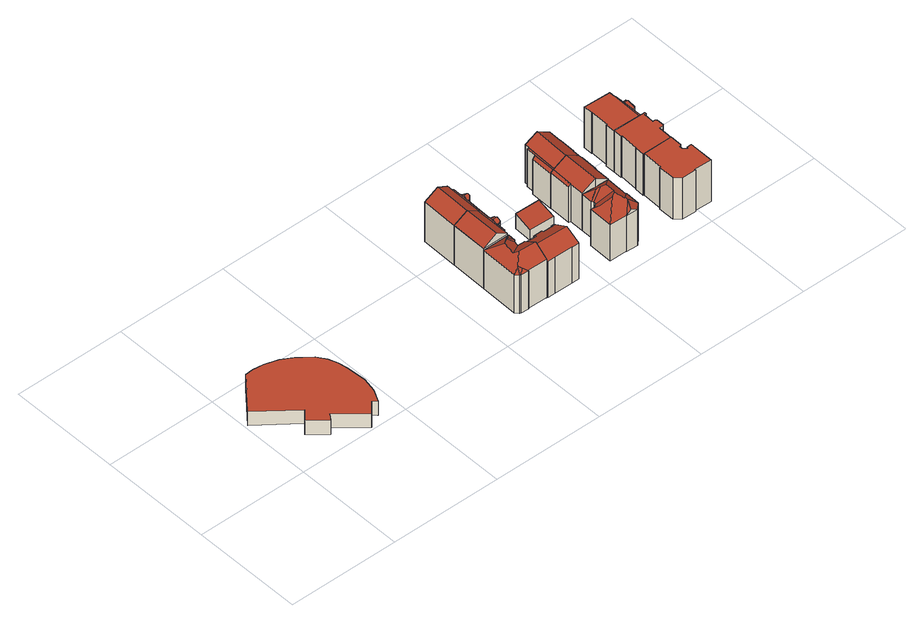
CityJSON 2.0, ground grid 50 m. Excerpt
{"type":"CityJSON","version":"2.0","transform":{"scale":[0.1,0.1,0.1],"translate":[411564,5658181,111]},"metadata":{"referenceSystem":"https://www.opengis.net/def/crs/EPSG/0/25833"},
"CityObjects":{
"building1":{"type":"Building","attributes":{"Gemeindeschluessel":14612000,"Dachneigung":90,"Dachorientierung":0,"MittlereTraufHoehe":119.98,"QualitaetDacherkennung":50,"ObjektHoehe":6.96,"BodenHoehe":113.02,"Geometrietyp2DReferenz":"3000","AbsoluteHoehe":119.98,"Dachflaeche":1209.79,"measuredHeight":6.96,"function":"31001_2000","roofType":"1000","storeysAboveGround":2},"geometry":[{"type":"MultiSurface","lod":"2","boundaries":[[[0,1,2,3]],[[1,4,5,2]],[[4,6,7,5]],[[6,8,9,7]],[[8,10,11,9]],[[10,12,13,11]],[[12,14,15,13]],[[14,16,17,15]],[[16,18,19,17]],[[18,20,21,19]],[[20,22,23,21]],[[22,24,25,23]],[[24,26,27,25]],[[26,28,29,27]],[[28,30,31,29]],[[30,32,33,31]],[[32,34,35,33]],[[34,36,37,35]],[[36,0,3,37]],[[36,34,32,30,28,26,24,22,20,18,16,14,12,10,8,6,4,1,0]],[[3,2,5,7,9,11,13,15,17,19,21,23,25,27,29,31,33,35,37]]],"semantics":{"surfaces":[{"type":"WallSurface"},{"type":"RoofSurface"},{"type":"GroundSurface"}],"values":[0,0,0,0,0,0,0,0,0,0,0,0,0,0,0,0,0,0,0,1,2]}}]},
"building2":{"type":"Building","attributes":{"Dachtyp_tdc":"tdcFreeFormRoof","Gemeindeschluessel":14612000,"Dachneigung":35.32,"QualitaetDacherkennung":32,"Geometrietyp2DReferenz":"3000","measuredHeight":23.5,"function":"31001_9998","roofType":"5000"},"geometry":[{"type":"Solid","lod":"2","boundaries":[[[[38,39,40,41]],[[38,41,42]],[[43,38,42]],[[43,39,38]],[[43,44,39]],[[44,43,45]],[[46,47,48,49,50,44,45,51]],[[46,51,52]],[[53,47,46,52,54]],[[55,53,54,56]],[[55,56,57]],[[48,47,53,55,57,58]],[[59,49,48,58,60]],[[61,59,60]],[[62,63,64,65,66,67,68,69,70,71,72,73,74,75]],[[58,57,63,62]],[[57,56,64,63]],[[56,54,65,64]],[[54,52,66,65]],[[52,51,67,66]],[[51,45,68,67]],[[45,43,69,68]],[[43,42,70,69]],[[42,41,71,70]],[[41,40,72,71]],[[40,76,73,72]],[[76,61,74,73]],[[61,60,75,74]],[[60,58,62,75]],[[50,49,59,61,76]],[[39,44,50,76,40]]]],"semantics":{"surfaces":[{"type":"RoofSurface"},{"type":"WallSurface"},{"type":"GroundSurface"}],"values":[[0,0,0,0,0,0,0,0,0,0,0,0,0,1,2,1,1,1,1,1,1,1,1,1,1,1,1,1,1,0,0]]}}]},
"building3":{"type":"Building","attributes":{"Gemeindeschluessel":14612000,"Geometrietyp2DReferenz":"3000","function":"31001_9998","roofType":"9999"},"children":["building3-1","building3-2","building3-3"]},
"building3-1":{"type":"BuildingPart","attributes":{"Dachtyp_tdc":"tdcPolyFlatRoof","Dachneigung":0,"QualitaetDacherkennung":53,"Geometrietyp2DReferenz":"3000","measuredHeight":20.27,"roofType":"1000"},"parents":["building3"],"geometry":[{"type":"MultiSurface","lod":"2","boundaries":[[[77,78,79,80]],[[81,82,83,84,85,86]],[[82,87,88,83]],[[87,89,90,88]],[[89,91,92,93,90]],[[94,77,80,95,96]],[[94,97,91,89,87,82,81,98,99,78,77]],[[80,79,84,83,88,90,93,95]],[[78,100,79]]],"semantics":{"surfaces":[{"type":"WallSurface"},{"type":"RoofSurface"},{"type":"GroundSurface"}],"values":[0,0,0,0,0,0,1,2,0]}}]},
"building3-2":{"type":"BuildingPart","attributes":{"Dachtyp_tdc":"tdcFreeFormRoof","Dachneigung":29.5,"QualitaetDacherkennung":93,"Geometrietyp2DReferenz":"3000","measuredHeight":20.99,"roofType":"5000"},"parents":["building3"],"geometry":[{"type":"MultiSurface","lod":"2","boundaries":[[[101,102,103,104]],[[102,105,106,103]],[[105,107,108,106]],[[107,85,84,108]],[[100,101,104,79]],[[109,101,100,99,110,111]],[[112,111,110,98,86,113]],[[105,112,113,107]],[[107,113,86,85]],[[102,109,111,112,105]],[[101,109,102]],[[104,103,106,108,84,79]]],"semantics":{"surfaces":[{"type":"WallSurface"},{"type":"RoofSurface"},{"type":"GroundSurface"}],"values":[0,0,0,0,0,1,1,0,0,0,0,2]}}]},
"building3-3":{"type":"BuildingPart","attributes":{"Dachtyp_tdc":"tdcGableRoof","Dachneigung":30.72,"QualitaetDacherkennung":89,"Geometrietyp2DReferenz":"3000","measuredHeight":23.36,"roofType":"3100"},"parents":["building3"],"geometry":[{"type":"MultiSurface","lod":"2","boundaries":[[[114,96,95,115]],[[92,116,117,93]],[[116,118,119,117]],[[118,114,115,119]],[[118,120,121,122]],[[91,97,94,121,120,123]],[[116,123,120,118]],[[92,91,123,116]],[[114,122,121,94,96]],[[118,122,114]],[[115,95,93,117,119]]],"semantics":{"surfaces":[{"type":"WallSurface"},{"type":"RoofSurface"},{"type":"GroundSurface"}],"values":[0,0,0,0,1,1,0,0,0,0,2]}}]},
"building4":{"type":"Building","attributes":{"Gemeindeschluessel":14612000,"Geometrietyp2DReferenz":"3000","function":"31001_9998","roofType":"9999"},"children":["building4-1","building4-2","building4-3"]},
"building4-1":{"type":"BuildingPart","attributes":{"Dachtyp_tdc":"tdcFreeFormRoof","Dachneigung":29.27,"QualitaetDacherkennung":73,"Geometrietyp2DReferenz":"3000","measuredHeight":21.09,"roofType":"5000"},"parents":["building4"],"geometry":[{"type":"MultiSurface","lod":"2","boundaries":[[[124,125,126,127]],[[125,128,129,126]],[[128,130,131,129]],[[130,132,133,131]],[[132,134,135,133]],[[136,128,125,124,137,138]],[[132,130,136,138,139,134]],[[130,128,136]],[[127,126,129,131,133,135]]],"semantics":{"surfaces":[{"type":"WallSurface"},{"type":"RoofSurface"},{"type":"GroundSurface"}],"values":[0,0,0,0,0,1,1,0,2]}}]},
"building4-2":{"type":"BuildingPart","attributes":{"Dachtyp_tdc":"tdcPolyFlatRoof","Dachneigung":0,"QualitaetDacherkennung":80,"Geometrietyp2DReferenz":"3000","measuredHeight":20.28,"roofType":"1000"},"parents":["building4"],"geometry":[{"type":"MultiSurface","lod":"2","boundaries":[[[140,141,142,143]],[[141,144,124,127,142]],[[145,77,80,135,134]],[[77,146,147,80]],[[148,140,143,149]],[[148,146,77,145,139,137,144,141,140]],[[143,142,127,135,80,147,149]]],"semantics":{"surfaces":[{"type":"WallSurface"},{"type":"RoofSurface"},{"type":"GroundSurface"}],"values":[0,0,0,0,0,1,2]}}]},
"building4-3":{"type":"BuildingPart","attributes":{"Dachtyp_tdc":"tdcGableRoof","Dachneigung":29.33,"QualitaetDacherkennung":86,"Geometrietyp2DReferenz":"3000","measuredHeight":23.15,"roofType":"3100"},"parents":["building4"],"geometry":[{"type":"MultiSurface","lod":"2","boundaries":[[[150,151,152,115]],[[151,153,154,152]],[[155,150,115,147,146]],[[153,151,156]],[[150,155,157]],[[151,150,157,156]],[[155,153,156,157]],[[115,152,154,149,147]]],"semantics":{"surfaces":[{"type":"WallSurface"},{"type":"RoofSurface"},{"type":"GroundSurface"}],"values":[0,0,0,0,0,1,1,2]}}]},
"building5":{"type":"Building","attributes":{"Dachtyp_tdc":"tdcFreeFormRoof","Gemeindeschluessel":14612000,"Dachneigung":30.35,"QualitaetDacherkennung":83,"Geometrietyp2DReferenz":"3000","measuredHeight":21.6,"function":"31001_9998","roofType":"5000"},"geometry":[{"type":"Solid","lod":"2","boundaries":[[[[158,159,160,161]],[[159,162,163,160]],[[162,164,165,163]],[[164,166,167,165]],[[166,168,169,167]],[[168,170,171,169]],[[170,172,173,171]],[[172,174,175,173]],[[174,176,177,175]],[[176,178,179,177]],[[178,180,181,179]],[[180,182,183,181]],[[182,184,185,183]],[[184,186,187,185]],[[186,188,189,187]],[[188,190,191,189]],[[190,192,193,191]],[[192,194,195,193]],[[194,196,197,195]],[[196,198,199,197]],[[198,158,161,199]],[[198,196,194,192,190,188,186,184,182,200,201,158]],[[200,180,178,176,174,172,170,168,166,164,162,159,201]],[[182,180,200]],[[159,158,201]],[[161,160,163,165,167,169,171,173,175,177,179,181,183,185,187,189,191,193,195,197,199]]]],"semantics":{"surfaces":[{"type":"WallSurface"},{"type":"RoofSurface"},{"type":"GroundSurface"}],"values":[[0,0,0,0,0,0,0,0,0,0,0,0,0,0,0,0,0,0,0,0,0,1,1,0,0,2]]}}]},
"building6":{"type":"Building","attributes":{"Gemeindeschluessel":14612000,"Geometrietyp2DReferenz":"3000","function":"31001_9998","roofType":"9999"},"children":["building6-1","building6-2"]},
"building6-1":{"type":"BuildingPart","attributes":{"Dachtyp_tdc":"tdcPolyFlatRoof","Dachneigung":5.54,"QualitaetDacherkennung":67,"Geometrietyp2DReferenz":"3000","measuredHeight":2.91,"roofType":"2100"},"parents":["building6"],"geometry":[{"type":"MultiSurface","lod":"2","boundaries":[[[202,203,204,205]],[[203,206,207,204]],[[202,205,208,209]],[[209,210,206,203,202]],[[205,204,207,208]]],"semantics":{"surfaces":[{"type":"WallSurface"},{"type":"RoofSurface"},{"type":"GroundSurface"}],"values":[0,0,0,1,2]}}]},
"building6-2":{"type":"BuildingPart","attributes":{"Dachtyp_tdc":"tdcPolyFlatRoof","Dachneigung":0,"QualitaetDacherkennung":59,"Geometrietyp2DReferenz":"3000","measuredHeight":2.88,"roofType":"1000"},"parents":["building6"],"geometry":[{"type":"MultiSurface","lod":"2","boundaries":[[[211,210,209,212,213,214]],[[215,216,217,208,207]],[[214,213,216,215]],[[213,212,217,216]],[[212,209,208,217]],[[211,214,215,207,206]]],"semantics":{"surfaces":[{"type":"RoofSurface"},{"type":"GroundSurface"},{"type":"WallSurface"}],"values":[0,1,2,2,2,2]}}]},
"building7":{"type":"Building","attributes":{"Dachtyp_tdc":"tdcPolyFlatRoof","Gemeindeschluessel":14612000,"Dachneigung":14.79,"QualitaetDacherkennung":76,"Geometrietyp2DReferenz":"3000","measuredHeight":7.62,"function":"31001_9998","roofType":"2100"},"geometry":[{"type":"Solid","lod":"2","boundaries":[[[[218,219,220,221]],[[219,222,223,220]],[[222,224,225,223]],[[224,218,221,225]],[[224,222,219,218]],[[221,220,223,225]]]],"semantics":{"surfaces":[{"type":"WallSurface"},{"type":"RoofSurface"},{"type":"GroundSurface"}],"values":[[0,0,0,0,1,2]]}}]},
"building8":{"type":"Building","attributes":{"Dachtyp_tdc":"tdcFreeFormRoof","Gemeindeschluessel":14612000,"Dachneigung":42.02,"QualitaetDacherkennung":23,"Geometrietyp2DReferenz":"3000","measuredHeight":24.16,"function":"31001_9998","roofType":"5000"},"geometry":[{"type":"Solid","lod":"2","boundaries":[[[[226,227,228,229]],[[227,230,231,228]],[[230,232,233,231]],[[232,234,235,233]],[[234,236,237,235]],[[236,238,239,237]],[[238,240,241,239]],[[240,242,243,241]],[[242,244,245,243]],[[244,246,247,245]],[[246,248,249,247]],[[248,250,251,249]],[[250,252,253,251]],[[252,226,229,253]],[[254,255,252,250]],[[254,250,248]],[[255,254,248,246]],[[256,255,246,244]],[[257,256,244,242]],[[258,259,260,257,242,240]],[[261,262,258,240,238]],[[261,238,236]],[[262,261,236,234]],[[259,258,262,234,232]],[[263,264,260,259,232,230]],[[263,230,227]],[[264,263,227,226]],[[255,256,257,260,264,226,252]],[[229,228,231,233,235,237,239,241,243,245,247,249,251,253]]]],"semantics":{"surfaces":[{"type":"WallSurface"},{"type":"RoofSurface"},{"type":"GroundSurface"}],"values":[[0,0,0,0,0,0,0,0,0,0,0,0,0,0,1,0,1,1,1,1,1,1,1,1,1,1,1,1,2]]}}]},
"building9":{"type":"Building","attributes":{"Gemeindeschluessel":14612000,"Geometrietyp2DReferenz":"3000","function":"31001_9998","roofType":"9999"},"children":["building9-1","building9-2"]},
"building9-1":{"type":"BuildingPart","attributes":{"Dachtyp_tdc":"tdcGableRoof","Dachneigung":29.46,"QualitaetDacherkennung":74,"Geometrietyp2DReferenz":"3000","measuredHeight":22.21,"roofType":"3100"},"parents":["building9"],"geometry":[{"type":"MultiSurface","lod":"2","boundaries":[[[265,266,267,268]],[[266,269,270,267]],[[269,271,272,270]],[[271,273,274,272]],[[273,275,276,274]],[[275,277,278,276]],[[279,280,281,282]],[[280,283,284,281]],[[283,285,286,284]],[[285,265,268,286]],[[280,279,277,275,273]],[[273,271,269,266,265,285,283,280]],[[268,267,270,272,274,276,278,282,281,284,286]]],"semantics":{"surfaces":[{"type":"WallSurface"},{"type":"RoofSurface"},{"type":"GroundSurface"}],"values":[0,0,0,0,0,0,0,0,0,0,1,1,2]}}]},
"building9-2":{"type":"BuildingPart","attributes":{"Dachtyp_tdc":"tdcPolyFlatRoof","Dachneigung":44.05,"QualitaetDacherkennung":37,"Geometrietyp2DReferenz":"3000","measuredHeight":18.62,"roofType":"2100"},"parents":["building9"],"geometry":[{"type":"MultiSurface","lod":"2","boundaries":[[[287,288,279,282,289]],[[290,291,292,278,277]],[[291,287,289,292]],[[291,290,288,287]],[[289,282,278,292]]],"semantics":{"surfaces":[{"type":"WallSurface"},{"type":"RoofSurface"},{"type":"GroundSurface"}],"values":[0,0,0,1,2]}}]},
"building10":{"type":"Building","attributes":{"Gemeindeschluessel":14612000,"Geometrietyp2DReferenz":"3000","function":"31001_9998","roofType":"9999"},"children":["building10-1","building10-2","building10-3"]},
"building10-1":{"type":"BuildingPart","attributes":{"Dachtyp_tdc":"tdcPolyFlatRoof","Dachneigung":48.71,"QualitaetDacherkennung":31,"Geometrietyp2DReferenz":"3000","measuredHeight":18.68,"roofType":"2100"},"parents":["building10"],"geometry":[{"type":"MultiSurface","lod":"2","boundaries":[[[293,294,295,296]],[[279,297,298,299]],[[297,293,296,298]],[[297,279,294,293]],[[296,295,299,298]]],"semantics":{"surfaces":[{"type":"WallSurface"},{"type":"RoofSurface"},{"type":"GroundSurface"}],"values":[0,0,0,1,2]}}]},
"building10-2":{"type":"BuildingPart","attributes":{"Dachtyp_tdc":"tdcGableRoof","Dachneigung":32.9,"QualitaetDacherkennung":87,"Geometrietyp2DReferenz":"3000","measuredHeight":22.2,"roofType":"3100"},"parents":["building10"],"geometry":[{"type":"MultiSurface","lod":"2","boundaries":[[[300,301,302,303]],[[301,304,305,302]],[[304,306,307,305]],[[306,308,309,307]],[[308,310,311,309]],[[310,312,313,311]],[[312,314,315,313]],[[314,316,317,315]],[[316,318,319,320,317]],[[321,300,303,322,323]],[[316,314,312,310,308,306,304,301]],[[301,300,321,318,316]],[[303,302,305,307,309,311,313,315,317,320,322]]],"semantics":{"surfaces":[{"type":"WallSurface"},{"type":"RoofSurface"},{"type":"GroundSurface"}],"values":[0,0,0,0,0,0,0,0,0,0,1,1,2]}}]},
"building10-3":{"type":"BuildingPart","attributes":{"Dachtyp_tdc":"tdcPolyFlatRoof","Dachneigung":0,"QualitaetDacherkennung":53,"Geometrietyp2DReferenz":"3000","measuredHeight":18.77,"roofType":"1000"},"parents":["building10"],"geometry":[{"type":"MultiSurface","lod":"2","boundaries":[[[324,288,319,323,325]],[[326,322,320,299,295]],[[325,323,322,326]],[[319,288,279,299,320]],[[324,325,326,295,294]]],"semantics":{"surfaces":[{"type":"RoofSurface"},{"type":"GroundSurface"},{"type":"WallSurface"}],"values":[0,1,2,2,2]}}]},
"building11":{"type":"Building","attributes":{"Dachtyp_tdc":"tdcPolyFlatRoof","Gemeindeschluessel":14612000,"Dachneigung":0,"QualitaetDacherkennung":54,"Geometrietyp2DReferenz":"3000","measuredHeight":20.86,"function":"31001_9998","roofType":"1000"},"geometry":[{"type":"Solid","lod":"2","boundaries":[[[[327,328,329,330]],[[328,331,332,329]],[[331,333,334,332]],[[333,335,336,334]],[[335,337,338,336]],[[337,339,340,338]],[[339,341,342,340]],[[341,343,344,342]],[[343,345,346,344]],[[345,347,348,346]],[[347,349,350,348]],[[349,351,352,350]],[[351,353,354,352]],[[353,355,356,354]],[[355,357,358,356]],[[357,359,360,358]],[[359,327,330,360]],[[359,357,355,353,351,349,347,345,343,341,339,337,335,333,331,328,327]],[[330,329,332,334,336,338,340,342,344,346,348,350,352,354,356,358,360]]]],"semantics":{"surfaces":[{"type":"WallSurface"},{"type":"RoofSurface"},{"type":"GroundSurface"}],"values":[[0,0,0,0,0,0,0,0,0,0,0,0,0,0,0,0,0,1,2]]}}]},
"building12":{"type":"Building","attributes":{"Dachtyp_tdc":"tdcPolyFlatRoof","Gemeindeschluessel":14612000,"Dachneigung":0,"QualitaetDacherkennung":65,"Geometrietyp2DReferenz":"3000","measuredHeight":20.6,"function":"31001_9998","roofType":"1000"},"geometry":[{"type":"Solid","lod":"2","boundaries":[[[[361,362,363,364]],[[362,365,366,363]],[[365,367,368,366]],[[367,369,370,368]],[[369,371,372,370]],[[371,373,374,372]],[[373,375,376,374]],[[375,377,378,376]],[[377,379,380,378]],[[379,381,382,380]],[[381,383,384,382]],[[383,385,386,384]],[[385,387,388,386]],[[387,389,390,388]],[[389,391,392,390]],[[391,393,394,392]],[[393,395,396,394]],[[395,361,364,396]],[[395,393,391,389,387,385,383,381,379,377,375,373,371,369,367,365,362,361]],[[364,363,366,368,370,372,374,376,378,380,382,384,386,388,390,392,394,396]]]],"semantics":{"surfaces":[{"type":"WallSurface"},{"type":"RoofSurface"},{"type":"GroundSurface"}],"values":[[0,0,0,0,0,0,0,0,0,0,0,0,0,0,0,0,0,0,1,2]]}}]},
"building13":{"type":"Building","attributes":{"Gemeindeschluessel":14612000,"Geometrietyp2DReferenz":"3000","function":"31001_9998","roofType":"9999"},"children":["building13-1","building13-2","building13-3"]},
"building13-1":{"type":"BuildingPart","attributes":{"Dachtyp_tdc":"tdcFreeFormRoof","Dachneigung":10.61,"QualitaetDacherkennung":37,"Geometrietyp2DReferenz":"3000","measuredHeight":19.38,"roofType":"5000"},"parents":["building13"],"geometry":[{"type":"MultiSurface","lod":"2","boundaries":[[[397,398,399,400]],[[398,401,402,399]],[[401,403,404,402]],[[403,405,406,404]],[[405,407,408,406]],[[407,409,410,408]],[[409,411,412,410]],[[411,413,414,412]],[[413,415,416,414]],[[415,417,418,416]],[[417,419,420,418]],[[421,422,423,424]],[[422,397,400,423]],[[425,419,417,415,413,411,409,407,405,403,401,398,397]],[[397,422,421,425]],[[400,399,402,404,406,408,410,412,414,416,418,420,426,424,423]]],"semantics":{"surfaces":[{"type":"WallSurface"},{"type":"RoofSurface"},{"type":"GroundSurface"}],"values":[0,0,0,0,0,0,0,0,0,0,0,0,0,1,1,2]}}]},
"building13-2":{"type":"BuildingPart","attributes":{"Dachtyp_tdc":"tdcPolyFlatRoof","Dachneigung":0,"QualitaetDacherkennung":3,"Geometrietyp2DReferenz":"3000","measuredHeight":19.75,"roofType":"1000"},"parents":["building13"],"geometry":[{"type":"MultiSurface","lod":"2","boundaries":[[[427,428,429,430]],[[428,431,421,424,429]],[[432,433,434,420,419]],[[433,432,431,428,427]],[[430,429,424,426,420,434]]],"semantics":{"surfaces":[{"type":"WallSurface"},{"type":"RoofSurface"},{"type":"GroundSurface"}],"values":[0,0,0,1,2]}}]},
"building13-3":{"type":"BuildingPart","attributes":{"Dachtyp_tdc":"tdcPolyFlatRoof","Dachneigung":0,"QualitaetDacherkennung":77,"Geometrietyp2DReferenz":"3000","measuredHeight":20.46,"roofType":"1000"},"parents":["building13"],"geometry":[{"type":"MultiSurface","lod":"2","boundaries":[[[435,436,437,434,433]],[[436,438,439,437]],[[438,440,441,439]],[[440,442,443,441]],[[442,444,445,443]],[[444,446,447,445]],[[446,448,449,447]],[[448,450,451,449]],[[450,452,453,451]],[[452,454,427,430,453]],[[452,450,448,446,444,442,440,438,436,435,454]],[[430,434,437,439,441,443,445,447,449,451,453]]],"semantics":{"surfaces":[{"type":"WallSurface"},{"type":"RoofSurface"},{"type":"GroundSurface"}],"values":[0,0,0,0,0,0,0,0,0,0,1,2]}}]}
},
"vertices":[
[132,464,90],[170,467,90],[170,467,20],[132,464,20],[218,461,90],[218,461,20],[278,442,90],[278,442,20],[327,413,90],[327,413,20],[385,365,90],[385,365,20],[411,326,90],[411,326,20],[426,286,90],[426,286,20],[433,242,90],[433,242,20],[439,156,90],[439,156,20],[426,91,90],[426,91,20],[398,35,90],[398,35,20],[381,52,90],[381,52,20],[337,3,90],[337,3,20],[223,104,90],[223,104,20],[201,75,90],[201,75,20],[130,138,90],[130,138,20],[169,181,90],[169,181,20],[8,312,90],[8,312,20],
[1237,262,223],[1230,259,225],[1253,246,207],[1258,251,207],[1260,285,207],[1253,285,207],[1191,229,246],[1137,285,207],[1159,123,225],[1160,124,226],[1160,125,226],[1197,160,251],[1184,174,242],[1133,113,207],[1147,98,207],[1170,114,219],[1153,97,207],[1170,113,219],[1153,96,207],[1187,95,207],[1187,97,207],[1278,158,251],[1276,95,207],[1280,220,207],[1187,97,16],[1187,95,16],[1153,96,16],[1153,97,16],[1147,98,16],[1133,113,16],[1137,285,16],[1253,285,16],[1260,285,16],[1258,251,16],[1253,246,16],[1247,222,16],[1280,220,16],[1276,95,16],[1247,222,207],
[1260,445,220],[1259,391,220],[1259,391,17],[1260,445,17],[1259,347,220],[1258,347,220],[1258,347,17],[1259,347,17],[1259,347,214],[1259,347,217],[1258,333,220],[1258,333,17],[1258,304,220],[1258,304,17],[1253,304,220],[1253,304,213],[1253,304,17],[1253,445,220],[1253,445,17],[1253,445,213],[1253,378,220],[1259,354,220],[1259,380,220],[1259,391,214],
[1269,390,214],[1278,384,214],[1278,384,17],[1269,390,17],[1278,352,214],[1278,352,17],[1269,347,214],[1269,347,17],[1278,384,218],[1259,368,227],[1278,368,227],[1278,352,219],[1269,347,217],
[1140,449,213],[1140,449,17],[1253,285,213],[1253,285,17],[1137,285,213],[1137,285,17],[1201,285,251],[1202,447,251],[1140,449,214],[1253,285,220],
[1263,553,215],[1269,553,215],[1269,553,17],[1263,553,17],[1280,540,223],[1280,540,17],[1282,523,223],[1282,523,17],[1271,512,217],[1271,512,17],[1263,512,217],[1263,512,17],[1281,533,228],[1263,546,220],[1263,533,228],[1263,518,220],
[1257,595,220],[1263,589,220],[1263,589,17],[1257,595,17],[1263,553,220],[1263,512,220],[1254,445,220],[1254,445,17],[1254,595,220],[1254,595,17],
[1140,449,212],[1143,614,214],[1143,614,17],[1254,615,223],[1254,615,17],[1254,445,222],[1206,614,249],[1205,447,249],
[1276,95,195],[1280,220,197],[1280,220,15],[1276,95,15],[1281,223,196],[1281,223,15],[1339,222,196],[1339,222,15],[1340,237,186],[1340,237,15],[1378,237,186],[1378,237,15],[1378,225,193],[1378,225,15],[1420,224,193],[1420,224,15],[1420,230,190],[1420,230,15],[1430,230,190],[1430,230,15],[1430,226,192],[1430,226,15],[1434,226,192],[1434,226,15],[1431,92,195],[1431,92,15],[1430,92,195],[1430,92,15],[1430,91,195],[1430,91,15],[1398,91,195],[1398,91,15],[1398,92,195],[1398,92,15],[1314,94,195],[1314,94,15],[1314,93,195],[1314,93,15],[1282,93,195],[1282,93,15],[1282,95,195],[1282,95,15],[1432,159,231],[1278,162,231],
[1303,656,41],[1327,653,39],[1327,653,12],[1303,656,12],[1326,570,39],[1326,570,12],[1302,570,12],[1302,570,41],[1304,570,41],
[1326,570,41],[1302,537,41],[1370,533,41],[1372,570,41],[1372,570,12],[1370,533,12],[1302,537,12],
[1437,364,66],[1440,447,88],[1440,447,12],[1437,364,12],[1550,444,88],[1550,444,12],[1548,361,66],[1548,361,12],
[1581,89,192],[1583,198,192],[1583,198,13],[1581,89,13],[1601,198,192],[1601,198,13],[1617,209,192],[1617,209,13],[1618,220,192],[1618,220,13],[1612,228,192],[1612,228,13],[1613,278,192],[1613,278,13],[1737,275,192],[1737,275,13],[1735,175,192],[1735,175,13],[1738,175,192],[1738,175,13],[1736,108,192],[1736,108,13],[1711,83,192],[1711,83,13],[1659,85,192],[1659,85,13],[1660,87,192],[1660,87,13],[1681,84,211],[1698,124,226],[1692,131,232],[1689,131,232],[1677,217,245],[1676,176,245],[1665,157,255],[1649,240,225],[1662,234,231],[1609,172,215],[1646,151,249],
[1743,424,193],[1742,349,193],[1742,349,12],[1743,424,12],[1739,349,194],[1739,349,12],[1737,275,194],[1737,275,12],[1678,276,234],[1678,276,12],[1613,278,197],[1613,278,12],[1615,342,197],[1615,342,12],[1618,443,197],[1682,441,234],[1682,441,12],[1618,443,12],[1742,440,194],[1742,440,12],[1741,424,194],[1741,424,12],
[1607,443,188],[1618,443,198],[1607,443,12],[1615,342,198],[1605,343,188],[1605,343,12],
[1609,544,184],[1620,544,197],[1620,544,10],[1609,544,10],[1607,443,184],[1607,443,10],[1618,443,10],
[1630,608,200],[1686,606,232],[1686,606,10],[1630,608,10],[1746,605,193],[1746,605,10],[1744,544,193],[1744,544,10],[1747,544,191],[1747,544,10],[1745,471,191],[1745,471,10],[1742,471,193],[1742,471,10],[1742,440,193],[1742,440,10],[1681,441,232],[1681,441,10],[1625,443,200],[1625,443,198],[1625,443,10],[1629,587,200],[1629,587,10],[1629,587,198],
[1620,544,198],[1621,587,198],[1621,587,10],
[1899,103,221],[1901,174,221],[1901,174,13],[1899,103,13],[1905,174,221],[1905,174,13],[1907,267,221],[1907,267,13],[2039,268,221],[2039,268,13],[2038,213,221],[2038,213,13],[2033,209,221],[2033,209,13],[2028,209,221],[2028,209,13],[2028,197,221],[2028,197,13],[2041,183,221],[2041,183,13],[2045,183,221],[2045,183,13],[2048,189,221],[2048,189,13],[2068,189,221],[2068,189,13],[2066,79,221],[2066,79,13],[1988,80,221],[1988,80,13],[1988,76,221],[1988,76,13],[1926,77,221],[1926,77,13],
[1907,267,218],[1903,268,218],[1903,268,12],[1907,267,12],[1905,311,218],[1905,311,12],[1908,311,218],[1908,311,12],[1911,393,218],[1911,393,12],[1906,393,218],[1906,393,12],[1907,432,218],[1907,432,12],[1912,433,218],[1912,433,12],[2056,431,218],[2056,431,12],[2056,422,218],[2056,422,12],[2048,422,218],[2048,422,12],[2047,376,218],[2047,376,12],[2058,376,218],[2058,376,12],[2063,369,218],[2063,369,12],[2063,338,218],[2063,338,12],[2058,333,218],[2058,333,12],[2041,333,218],[2041,333,12],[2039,268,218],[2039,268,12],
[2062,528,205],[2062,493,199],[2062,493,11],[2062,528,11],[2058,488,198],[2058,488,11],[2049,488,198],[2049,488,11],[2049,484,197],[2049,484,11],[2049,476,195],[2049,476,11],[2049,455,192],[2049,455,11],[2048,442,189],[2048,442,11],[2056,442,189],[2056,442,11],[2056,437,188],[2056,437,11],[2056,431,187],[2056,431,11],[2042,431,187],[2042,431,11],[2041,543,196],[2063,542,197],[2063,542,11],[2041,543,11],[2041,529,205],[2041,529,11],
[2032,572,209],[2041,572,209],[2041,572,11],[2032,572,11],[2041,543,209],[2042,431,209],[2030,431,209],[2030,431,11],
[2030,431,216],[1912,433,216],[1912,433,11],[1907,432,216],[1907,432,11],[1908,477,216],[1908,477,11],[1913,477,216],[1913,477,11],[1915,561,216],[1915,561,11],[1912,561,216],[1912,561,11],[1913,601,216],[1913,601,11],[1916,601,216],[1916,601,11],[2032,596,216],[2032,596,11],[2032,572,216]
]}
